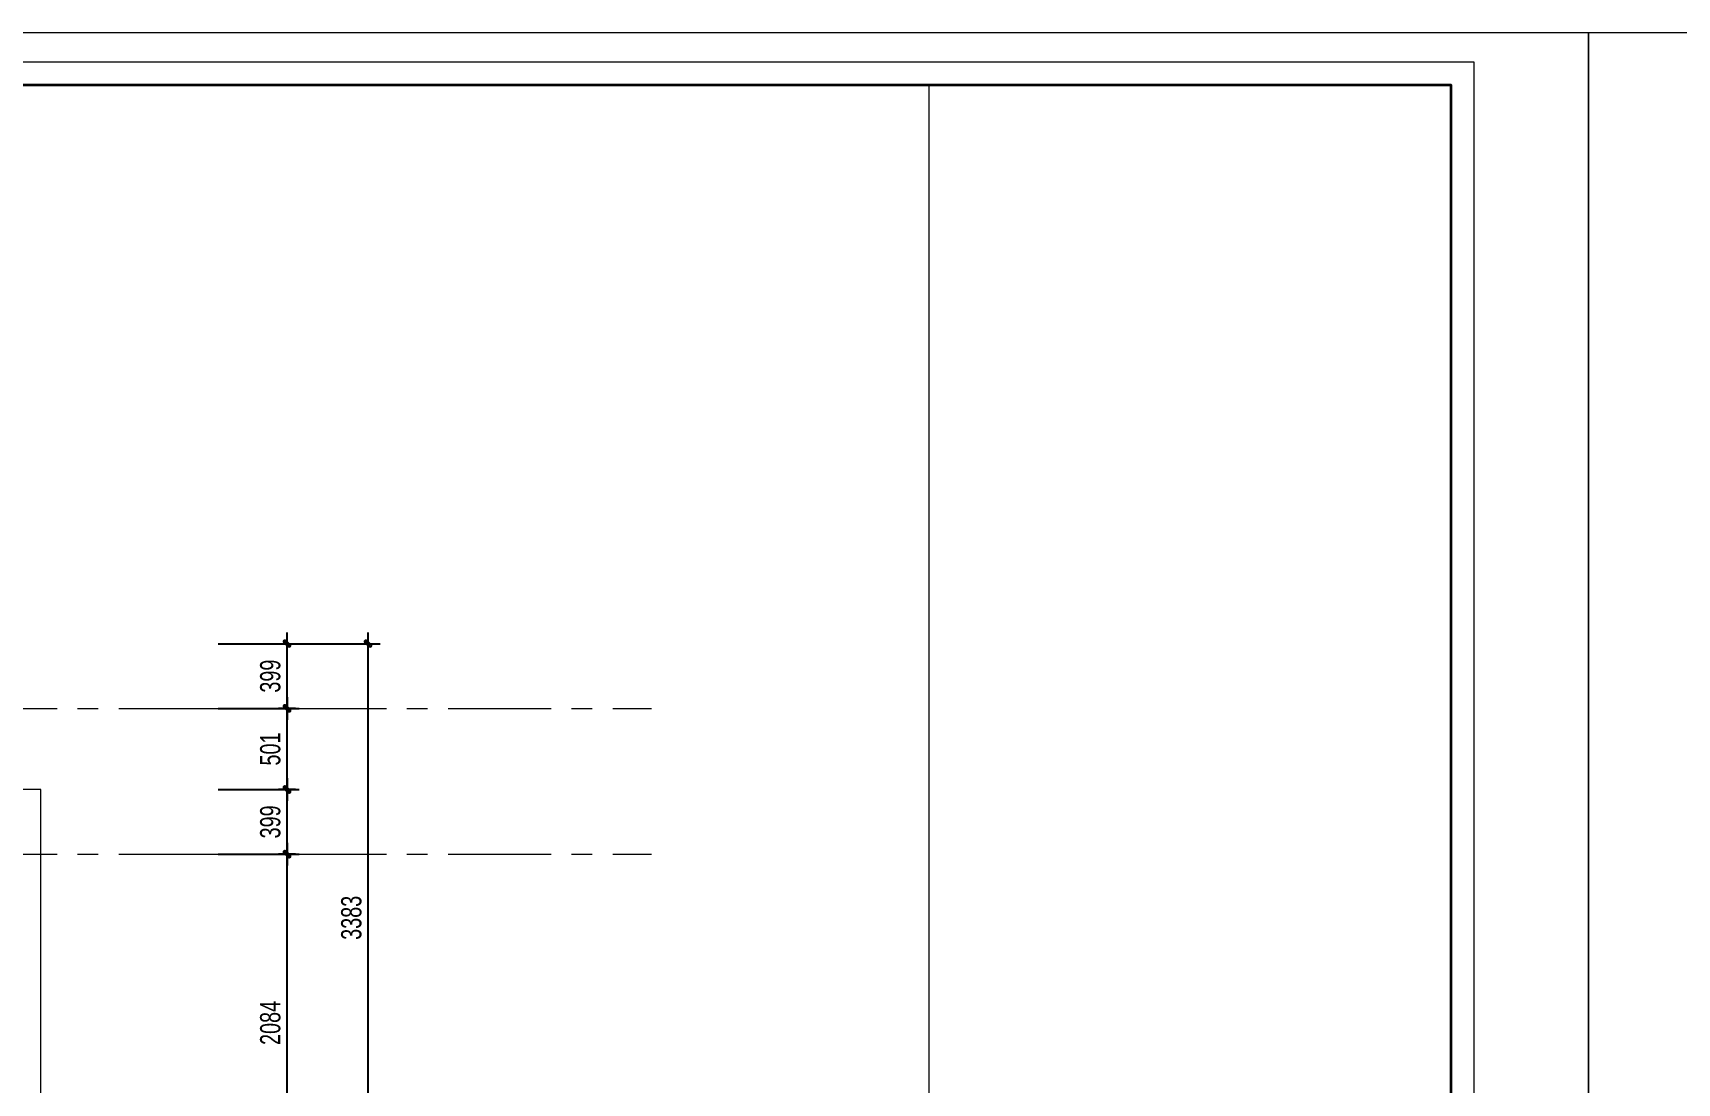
# Model space of a CAD drawing. Header units: inches. Extents: x 88947 to 296847, y 35049 to 161062.
# Drawn here: x 168448 to 178593, y 154578 to 161062 of the extents above; entities that cross this region are included whole.
import ezdxf

# ---------------------------------------------------------------- set-up
doc = ezdxf.new("R2010")
doc.units = ezdxf.units.IN
doc.header["$MEASUREMENT"] = 0
doc.header["$PDMODE"] = 1
doc.linetypes.add('ACAD_ISO03W100', pattern=[30, 12, -18])
doc.linetypes.add('CENTER', pattern=[50.8, 31.75, -6.35, 6.35, -6.35])
for name, color, linetype, lineweight in [('A-Dims', 145, 'Continuous', 25), ('A-Text', 30, 'Continuous', 9), ('A-Wall', 2, 'Continuous', 35), ('DIM', 7, 'Continuous', 25), ('KHUNG 2', 144, 'Continuous', 18), ('NETMANH', 192, 'Continuous', 18), ('THAY', 3, 'Continuous', 18), ('TRUC', 252, 'ACAD_ISO03W100', 13)]:
    doc.layers.add(name, color=color, linetype=linetype, lineweight=lineweight)
doc.styles.add('VNI-HELVE-CONDENSE', font='VNARIAL.TTF', dxfattribs={"width": 0.7})
doc.dimstyles.new('TAS-100', dxfattribs={"dimscale": 50, "dimtxt": 2.5, "dimasz": 0.7, "dimexe": 1.5, "dimexo": 1.5, "dimgap": 0.8, "dimtad": 1, "dimdec": 0, "dimzin": 3, "dimdsep": 46, "dimtxsty": 'VNI-HELVE-CONDENSE', "dimblk": 'TICK', "dimcen": 2.5, "dimclrt": 71, "dimazin": 2, "dimtfac": 0.75, "dimtdec": 0, "dimtix": 1, "dimtmove": 2, "dimatfit": 2, "dimldrblk": 'TICK123', "dimfxl": 1.5, "dimtolj": 1, "dimtzin": 0, "dimarcsym": 0})

# ---------------------------------------------------------------- blocks, each defined once
blk = doc.blocks.new('TICK')
at = {"layer": 'A-Dims', "color": 1}
for p, q in [((-2, 0), (2, 0)), ((0, 1.5), (0, -1.5))]:
    blk.add_line(p, q, dxfattribs=at)
at = {"layer": 'A-Dims', "color": 1, "const_width": 0.788}
blk.add_lwpolyline([(-0.33, -0.35), (0.38, 0.38)], dxfattribs=at)
at = {"layer": 'A-Dims', "color": 1, "const_width": 0.394}
for points in [[(0.24, 0.52, -0.414214), (0.52, 0.52, -1)], [(0.52, 0.52, -0.414214), (0.52, 0.24, -1)], [(-0.47, -0.21, 0.414214), (-0.47, -0.49, 1)], [(-0.47, -0.49, 0.414214), (-0.19, -0.49, 1)]]:
    blk.add_lwpolyline(points, format="xyb", dxfattribs=at)
blk = doc.blocks.new('*D1063')
at = {"layer": 'Defpoints', "color": 0}
for p in [(169516, 157291), (170516, 157291), (169516, 153908)]:
    blk.add_point(p, dxfattribs=at)
at = {"layer": 'DIM', "color": 0, "lineweight": -2}
for p, q in [((169591, 157291), (170591, 157291)), ((170516, 153943), (170516, 157256)), ((169591, 153908), (170591, 153908))]:
    blk.add_line(p, q, dxfattribs=at)
at = {"layer": 'DIM', "color": 0, "lineweight": -2, "xscale": 35, "yscale": 35, "zscale": 35}
for p, rotation in [((170516, 157291), 90), ((170516, 153908), 270)]:
    blk.add_blockref('TICK', p, dxfattribs=dict(at, rotation=rotation))
at = {"layer": 'DIM', "color": 71, "insert": (170413, 155599), "char_height": 125, "attachment_point": 5, "rotation": 90, "style": 'VNI-HELVE-CONDENSE'}
blk.add_mtext('\\A1;3383', dxfattribs=at)
blk = doc.blocks.new('TICK123')
at = {"layer": 'A-Dims', "color": 1}
blk.add_lwpolyline([(0.05, 0, 0, 0.84, 0), (-2.11, 0, 8.4, 8.4, 0)], format="xyseb", dxfattribs=at)
blk = doc.blocks.new('*D1064')
at = {"layer": 'Defpoints', "color": 0}
for p in [(169516, 156391), (170016, 156391), (169516, 155992)]:
    blk.add_point(p, dxfattribs=at)
at = {"layer": 'DIM', "color": 0, "lineweight": -2}
for p, q in [((169591, 156391), (170091, 156391)), ((170016, 156027), (170016, 156356)), ((169591, 155992), (170091, 155992))]:
    blk.add_line(p, q, dxfattribs=at)
at = {"layer": 'DIM', "color": 0, "lineweight": -2, "xscale": 35, "yscale": 35, "zscale": 35}
for p, rotation in [((170016, 156391), 90), ((170016, 155992), 270)]:
    blk.add_blockref('TICK', p, dxfattribs=dict(at, rotation=rotation))
at = {"layer": 'DIM', "color": 71, "insert": (169913, 156191), "char_height": 125, "attachment_point": 5, "rotation": 90, "style": 'VNI-HELVE-CONDENSE'}
blk.add_mtext('\\A1;399', dxfattribs=at)
blk = doc.blocks.new('*D1065')
at = {"layer": 'Defpoints', "color": 0}
for p in [(169516, 156892), (170016, 156892), (169516, 156391)]:
    blk.add_point(p, dxfattribs=at)
at = {"layer": 'DIM', "color": 0, "lineweight": -2}
for p, q in [((169591, 156892), (170091, 156892)), ((170016, 156426), (170016, 156857)), ((169591, 156391), (170091, 156391))]:
    blk.add_line(p, q, dxfattribs=at)
at = {"layer": 'DIM', "color": 0, "lineweight": -2, "xscale": 35, "yscale": 35, "zscale": 35}
for p, rotation in [((170016, 156892), 90), ((170016, 156391), 270)]:
    blk.add_blockref('TICK', p, dxfattribs=dict(at, rotation=rotation))
at = {"layer": 'DIM', "color": 71, "insert": (169913, 156641), "char_height": 125, "attachment_point": 5, "rotation": 90, "style": 'VNI-HELVE-CONDENSE'}
blk.add_mtext('\\A1;501', dxfattribs=at)
blk = doc.blocks.new('*D1066')
at = {"layer": 'Defpoints', "color": 0}
for p in [(169516, 157291), (170016, 157291), (169516, 156892)]:
    blk.add_point(p, dxfattribs=at)
at = {"layer": 'DIM', "color": 0, "lineweight": -2}
for p, q in [((169591, 157291), (170091, 157291)), ((170016, 156927), (170016, 157256)), ((169591, 156892), (170091, 156892))]:
    blk.add_line(p, q, dxfattribs=at)
at = {"layer": 'DIM', "color": 0, "lineweight": -2, "xscale": 35, "yscale": 35, "zscale": 35}
for p, rotation in [((170016, 157291), 90), ((170016, 156892), 270)]:
    blk.add_blockref('TICK', p, dxfattribs=dict(at, rotation=rotation))
at = {"layer": 'DIM', "color": 71, "insert": (169913, 157091), "char_height": 125, "attachment_point": 5, "rotation": 90, "style": 'VNI-HELVE-CONDENSE'}
blk.add_mtext('\\A1;399', dxfattribs=at)
blk = doc.blocks.new('*D1074')
at = {"layer": 'Defpoints', "color": 0}
for p in [(169516, 155992), (170016, 155992), (169516, 153908)]:
    blk.add_point(p, dxfattribs=at)
at = {"layer": 'DIM', "color": 0, "lineweight": -2}
for p, q in [((169591, 155992), (170091, 155992)), ((170016, 153943), (170016, 155957)), ((169591, 153908), (170091, 153908))]:
    blk.add_line(p, q, dxfattribs=at)
at = {"layer": 'DIM', "color": 0, "lineweight": -2, "xscale": 35, "yscale": 35, "zscale": 35}
for p, rotation in [((170016, 155992), 90), ((170016, 153908), 270)]:
    blk.add_blockref('TICK', p, dxfattribs=dict(at, rotation=rotation))
at = {"layer": 'DIM', "color": 71, "insert": (169913, 154950), "char_height": 125, "attachment_point": 5, "rotation": 90, "style": 'VNI-HELVE-CONDENSE'}
blk.add_mtext('\\A1;2084', dxfattribs=at)
blk = doc.blocks.new('khung ten')
at = {"layer": 'A-Wall', "ltscale": 0.7}
blk.add_lwpolyline([(267204, -219099), (305804, -219099), (305804, -190799), (267204, -190799)], close=True, dxfattribs=at)
at = {"layer": 'KHUNG 2', "ltscale": 0.7}
blk.add_line((301249, -219099), (301249, -190799), dxfattribs=at)
blk.add_lwpolyline([(267004, -219299), (306004, -219299), (306004, -190599), (267004, -190599)], close=True, dxfattribs=at)
at = {"layer": 'NETMANH', "ltscale": 0.7}
blk.add_lwpolyline([(265004, -220042), (307004, -220042), (307004, -190342), (265004, -190342)], close=True, dxfattribs=at)
blk = doc.blocks.new('*D3983')
at = {"layer": 'Defpoints', "color": 0}
for p in [(169516, 157291), (170516, 157291), (169516, 153908)]:
    blk.add_point(p, dxfattribs=at)
at = {"layer": 'DIM', "color": 0, "lineweight": -2}
for p, q in [((169591, 157291), (170591, 157291)), ((170516, 153943), (170516, 157256)), ((169591, 153908), (170591, 153908))]:
    blk.add_line(p, q, dxfattribs=at)
at = {"layer": 'DIM', "color": 0, "lineweight": -2, "xscale": 35, "yscale": 35, "zscale": 35}
for p, rotation in [((170516, 157291), 90), ((170516, 153908), 270)]:
    blk.add_blockref('TICK', p, dxfattribs=dict(at, rotation=rotation))
at = {"layer": 'DIM', "color": 71, "insert": (170413, 155599), "char_height": 125, "attachment_point": 5, "rotation": 90, "style": 'VNI-HELVE-CONDENSE'}
blk.add_mtext('\\A1;3383', dxfattribs=at)
blk = doc.blocks.new('*D3984')
at = {"layer": 'Defpoints', "color": 0}
for p in [(169516, 156391), (170016, 156391), (169516, 155992)]:
    blk.add_point(p, dxfattribs=at)
at = {"layer": 'DIM', "color": 0, "lineweight": -2}
for p, q in [((169591, 156391), (170091, 156391)), ((170016, 156027), (170016, 156356)), ((169591, 155992), (170091, 155992))]:
    blk.add_line(p, q, dxfattribs=at)
at = {"layer": 'DIM', "color": 0, "lineweight": -2, "xscale": 35, "yscale": 35, "zscale": 35}
for p, rotation in [((170016, 156391), 90), ((170016, 155992), 270)]:
    blk.add_blockref('TICK', p, dxfattribs=dict(at, rotation=rotation))
at = {"layer": 'DIM', "color": 71, "insert": (169913, 156191), "char_height": 125, "attachment_point": 5, "rotation": 90, "style": 'VNI-HELVE-CONDENSE'}
blk.add_mtext('\\A1;399', dxfattribs=at)
blk = doc.blocks.new('*D3985')
at = {"layer": 'Defpoints', "color": 0}
for p in [(169516, 156892), (170016, 156892), (169516, 156391)]:
    blk.add_point(p, dxfattribs=at)
at = {"layer": 'DIM', "color": 0, "lineweight": -2}
for p, q in [((169591, 156892), (170091, 156892)), ((170016, 156426), (170016, 156857)), ((169591, 156391), (170091, 156391))]:
    blk.add_line(p, q, dxfattribs=at)
at = {"layer": 'DIM', "color": 0, "lineweight": -2, "xscale": 35, "yscale": 35, "zscale": 35}
for p, rotation in [((170016, 156892), 90), ((170016, 156391), 270)]:
    blk.add_blockref('TICK', p, dxfattribs=dict(at, rotation=rotation))
at = {"layer": 'DIM', "color": 71, "insert": (169913, 156641), "char_height": 125, "attachment_point": 5, "rotation": 90, "style": 'VNI-HELVE-CONDENSE'}
blk.add_mtext('\\A1;501', dxfattribs=at)
blk = doc.blocks.new('*D3986')
at = {"layer": 'Defpoints', "color": 0}
for p in [(169516, 157291), (170016, 157291), (169516, 156892)]:
    blk.add_point(p, dxfattribs=at)
at = {"layer": 'DIM', "color": 0, "lineweight": -2}
for p, q in [((169591, 157291), (170091, 157291)), ((170016, 156927), (170016, 157256)), ((169591, 156892), (170091, 156892))]:
    blk.add_line(p, q, dxfattribs=at)
at = {"layer": 'DIM', "color": 0, "lineweight": -2, "xscale": 35, "yscale": 35, "zscale": 35}
for p, rotation in [((170016, 157291), 90), ((170016, 156892), 270)]:
    blk.add_blockref('TICK', p, dxfattribs=dict(at, rotation=rotation))
at = {"layer": 'DIM', "color": 71, "insert": (169913, 157091), "char_height": 125, "attachment_point": 5, "rotation": 90, "style": 'VNI-HELVE-CONDENSE'}
blk.add_mtext('\\A1;399', dxfattribs=at)
blk = doc.blocks.new('*D3994')
at = {"layer": 'Defpoints', "color": 0}
for p in [(169516, 155992), (170016, 155992), (169516, 153908)]:
    blk.add_point(p, dxfattribs=at)
at = {"layer": 'DIM', "color": 0, "lineweight": -2}
for p, q in [((169591, 155992), (170091, 155992)), ((170016, 153943), (170016, 155957)), ((169591, 153908), (170091, 153908))]:
    blk.add_line(p, q, dxfattribs=at)
at = {"layer": 'DIM', "color": 0, "lineweight": -2, "xscale": 35, "yscale": 35, "zscale": 35}
for p, rotation in [((170016, 155992), 90), ((170016, 153908), 270)]:
    blk.add_blockref('TICK', p, dxfattribs=dict(at, rotation=rotation))
at = {"layer": 'DIM', "color": 71, "insert": (169913, 154950), "char_height": 125, "attachment_point": 5, "rotation": 90, "style": 'VNI-HELVE-CONDENSE'}
blk.add_mtext('\\A1;2084', dxfattribs=at)

msp = doc.modelspace()

# ---------------------------------------------------------------- linework, layer by layer
at = {"layer": 'THAY'}
msp.add_lwpolyline([(168497.7, 153820.3), (168497.7, 156390.9), (168197.7, 156390.9), (168197.7, 156012.8)], dxfattribs=at)
at = {"layer": 'TRUC', "linetype": 'CENTER', "ltscale": 20}
for points in [[(152721.9, 156892), (172264.6, 156892)], [(152721.9, 155992), (172264.6, 155992)]]:
    msp.add_lwpolyline(points, dxfattribs=at)

# ---------------------------------------------------------------- block references
at = {"layer": 'A-Text', "xscale": 0.7071428571362048, "yscale": 0.7071428573544836, "zscale": 0.7071428573664265}
for p in [(-39048.5, 295661.3), (-9348.5, 295661.3)]:
    msp.add_blockref('khung ten', p, dxfattribs=at)

# ---------------------------------------------------------------- dimensions: what is measured, and where the dimension line sits
at = {"layer": 'DIM'}
for base, p1, p2, picture, middle in [((170516.5, 157290.9), (169516.5, 153907.5), (169516.5, 157290.9), '*D1063', (170412.6, 155599.2)), ((170016.5, 157290.9), (169516.5, 156892), (169516.5, 157290.9), '*D1066', (169912.6, 157091.5)), ((170516.5, 157290.9), (169516.5, 153907.5), (169516.5, 157290.9), '*D3983', (170412.6, 155599.2)), ((170016.5, 157290.9), (169516.5, 156892), (169516.5, 157290.9), '*D3986', (169912.6, 157091.5)), ((170016.5, 156892), (169516.5, 156390.9), (169516.5, 156892), '*D1065', (169912.7, 156641.5)), ((170016.5, 156892), (169516.5, 156390.9), (169516.5, 156892), '*D3985', (169912.7, 156641.5)), ((170016.5, 156390.9), (169516.5, 155992), (169516.5, 156390.9), '*D1064', (169912.6, 156191.5)), ((170016.5, 156390.9), (169516.5, 155992), (169516.5, 156390.9), '*D3984', (169912.6, 156191.5)), ((170016.4934, 155991.9805), (169516.4934, 153907.5264), (169516.4934, 155991.9805), '*D1074', (169912.7144, 154949.7534)), ((170016.4934, 155991.9805), (169516.4934, 153907.5264), (169516.4934, 155991.9805), '*D3994', (169912.7144, 154949.7534))]:
    dim = msp.add_linear_dim(base=base, p1=p1, p2=p2, angle=90, dimstyle='TAS-100', dxfattribs=at)
    dim.commit()
    dim.dimension.update_dxf_attribs({"geometry": picture, "text_midpoint": middle})

doc.saveas('drawing.dxf')
